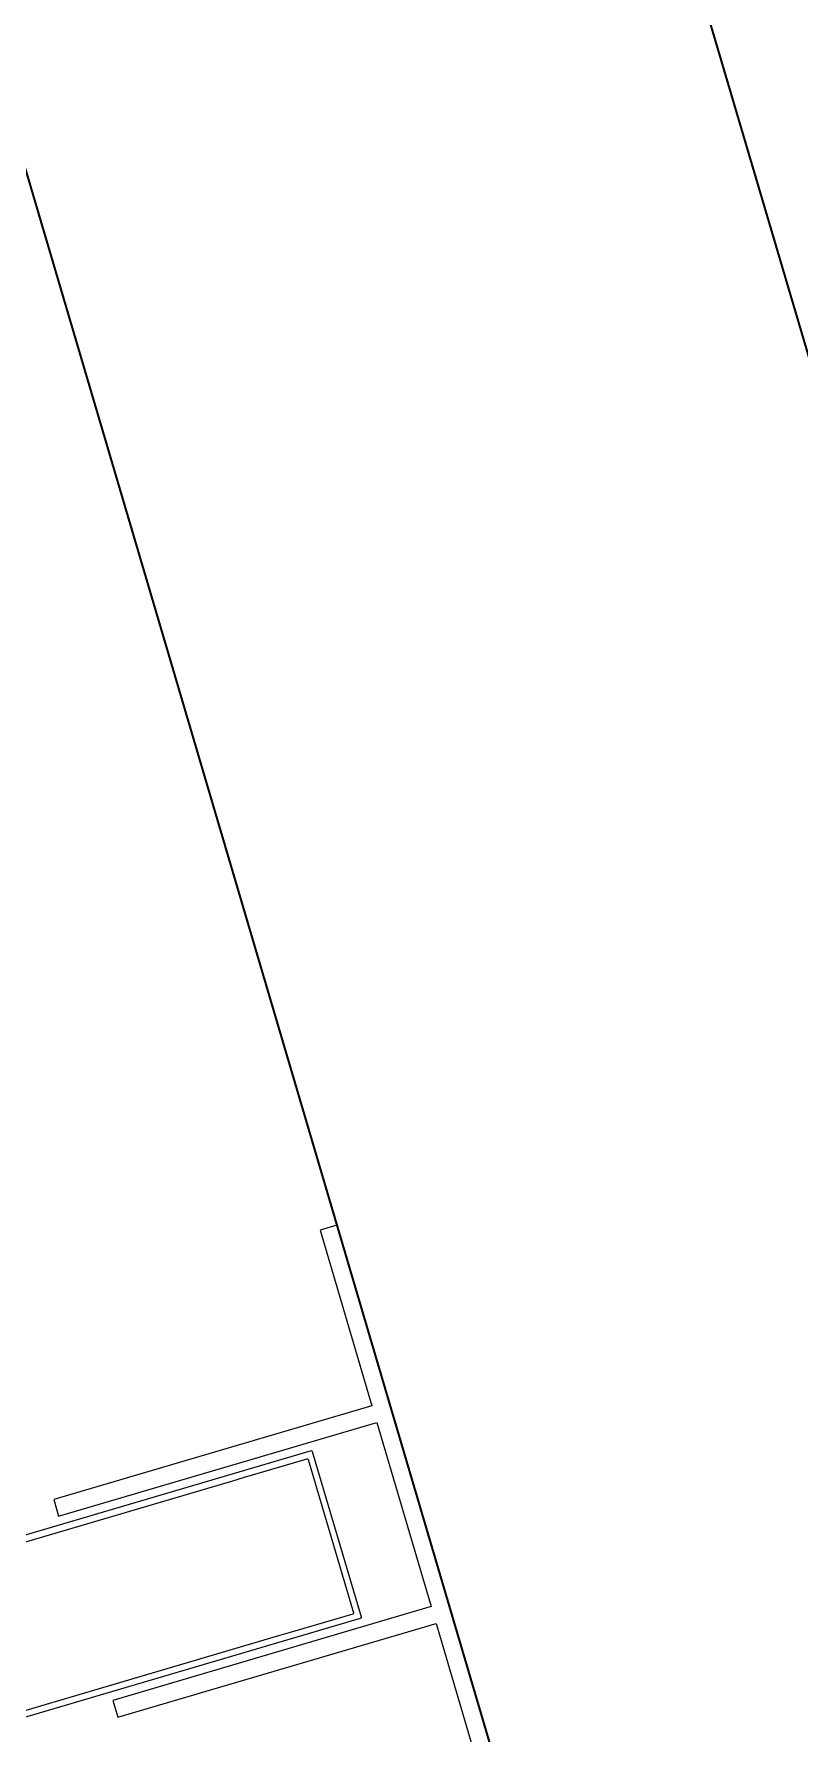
# Model space of a CAD drawing. Header units: millimetres. Extents: x 62878 to 70819, y -67946 to -61850.
# Drawn here: x 64542.14 to 64564.08, y -66839.57 to -66790.88 of the extents above; entities that cross this region are included whole.
import ezdxf

# ---------------------------------------------------------------- set-up
doc = ezdxf.new("R2010")
doc.units = ezdxf.units.MM
for name, color, linetype, lineweight in [('Dog_dos_yeni', 63, 'Continuous', 5), ('DOGRAMA', 171, 'Continuous', 0), ('DUVAR-GAZBETON', 84, 'Continuous', 35)]:
    doc.layers.add(name, color=color, linetype=linetype, lineweight=lineweight)

msp = doc.modelspace()

# ---------------------------------------------------------------- linework, layer by layer
at = {"layer": 'Dog_dos_yeni'}
msp.add_lwpolyline([(64555.6233037276, -66841.32461865463), (64550.81591158388, -66825.01851609218), (64550.33632033203, -66825.15990997876), (64551.82095614114, -66830.19561812306), (64542.70872235626, -66832.88210196806), (64542.85011624281, -66833.36169321991), (64551.96235002773, -66830.67520937488), (64553.51768278009, -66835.9507131451), (64544.4054489952, -66838.63719699011), (64544.54684288178, -66839.11678824192), (64553.65907666668, -66836.4303043969), (64555.14371247577, -66841.46601254119), (64555.6233037276, -66841.32461865463)], close=True, dxfattribs=at)
at = {"layer": 'DOGRAMA', "lineweight": -2, "ltscale": 0.5}
msp.add_lwpolyline([(64541.39006176567, -66839.26555982775), (64551.49984535433, -66836.28497669866, 0.4142135623729288), (64551.52013719628, -66836.24771759038), (64550.12316559684, -66831.50935602222, 0.4142135623729288), (64550.08590648854, -66831.48906418034), (64539.97612289982, -66834.46964730942, 0.4142135623732619)], format="xyb", dxfattribs=at)
msp.add_lwpolyline([(64547.8347702789, -66832.34040768654), (64548.17048415518, -66832.24143196594), (64549.96415543708, -66831.71261883013, -0.4142135623730953), (64550.00141454535, -66831.73291067204), (64551.29658254643, -66836.12596653885, -0.4142135623730951), (64551.2762907045, -66836.16322564718), (64549.48261942265, -66836.692038783), (64549.14690554635, -66836.7910145036), (64541.91466946867, -66838.92323431323, -0.4142135623730951), (64541.87741036037, -66838.9029424713), (64540.5822423593, -66834.50988660449, -0.4142135623722071), (64540.60253420122, -66834.47262749619)], format="xyb", close=True, dxfattribs=at)
at = {"layer": 'DUVAR-GAZBETON', "ltscale": 5}
for p, q in [((64145.51447628776, -65450.48456893033), (64605.20468270158, -67009.47454126891)), ((64399.43833985677, -66240.92504047691), (64613.07684958513, -66965.45710516932))]:
    msp.add_line(p, q, dxfattribs=at)

doc.saveas('drawing.dxf')
